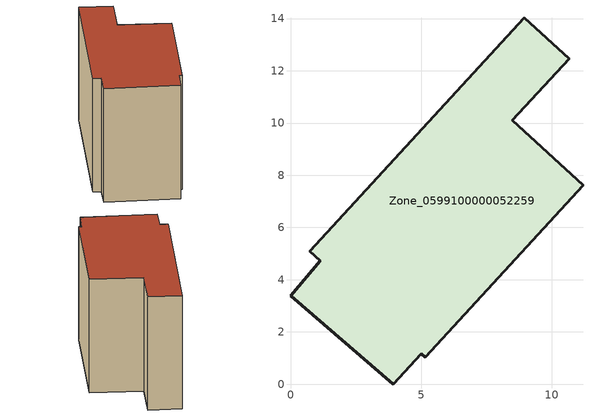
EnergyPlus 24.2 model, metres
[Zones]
Zone_0599100000052259
 floor ground (C_G): 0.74,5.1 8.95,14.03 10.67,12.46 8.49,10.1 11.2,7.62 5.16,1.03 5.01,1.18 3.93,0 0,3.39 1.15,4.72 z0
 wall outside (C_F): 8.49,10.1 10.67,12.46 8.95,14.03 0.74,5.1 1.15,4.72 0,3.39 3.93,0 5.01,1.18 5.16,1.03 11.2,7.62 8.49,10.1 z0:8.26
 roof outside (C_R): 3.93,0 5.01,1.18 5.16,1.03 11.2,7.62 8.49,10.1 10.67,12.46 8.95,14.03 0.74,5.1 1.15,4.72 0,3.39 z8.26
[BUILDING]
Pand.0599100000052259: North Axis=0; Terrain=City; Loads Convergence Tolerance Value=0.04; Temperature Convergence Tolerance Value=0.4; Solar Distribution=FullExterior; Maximum Number of Warmup Days=25; Minimum Number of Warmup Days=1
[Site:Location]
Rotterdam.The.Hague.AP_ZH_NLD Design_Conditions: Latitude=51.96; Longitude=4.45; Time Zone=1; Elevation=-4.5
[SITE:GROUNDTEMPERATURE:BUILDINGSURFACE]
18, 18, 18, 18, 18, 18, 18, 18, 18, 18, 18, 18
[MATERIAL] Thermal Absorptance=0.9; Solar Absorptance=0.7; Visible Absorptance=0.7
Name | Roughness | Thickness | Conductivity | Density | Specific Heat
G.TI.1975-1991 | MediumSmooth | 0.15 | 0.288461 | 540 | 1210
F.TI.1975-1991 | Rough | 0.3 | 0.230769 | 1920 | 840
R.TI.1975-1991 | MediumRough | 0.2 | 0.153846 | 1500 | 1000
[CONSTRUCTION]
C_G: G.TI.1975-1991
C_F: F.TI.1975-1991
C_R: R.TI.1975-1991
[ZONE]
Zone_0599100000052259: Type=1; Multiplier=1; Ceiling Height=Autocalculate; Volume=Autocalculate; Floor Area=autocalculate; Part of Total Floor Area=Yes
[ZONEINFILTRATION:DESIGNFLOWRATE]
Infil_Zone_0599100000052259: Zone or ZoneList or Space or SpaceList=Zone_0599100000052259; Schedule=AlwaysOn; Design Flow Rate Calculation Method=Flow/Area; Flow Rate per Floor Area=0.003; Constant Term Coefficient=1; Temperature Term Coefficient=0; Velocity Term Coefficient=0; Velocity Squared Term Coefficient=0
[HVACTEMPLATE:ZONE:IDEALLOADSAIRSYSTEM]
Zone_0599100000052259: Maximum Heating Supply Air Temperature=50; Minimum Cooling Supply Air Temperature=13; Maximum Heating Supply Air Humidity Ratio=0.0156; Minimum Cooling Supply Air Humidity Ratio=0.0077; Heating Limit=NoLimit; Cooling Limit=NoLimit; Dehumidification Control Type=ConstantSensibleHeatRatio; Cooling Sensible Heat Ratio=0.7; Dehumidification Setpoint=60; Humidification Control Type=None; Humidification Setpoint=30; Outdoor Air Method=None; Outdoor Air Flow Rate per Person=0.00944; Outdoor Air Flow Rate per Zone Floor Area=0; Outdoor Air Flow Rate per Zone=0; Demand Controlled Ventilation Type=None; Outdoor Air Economizer Type=NoEconomizer; Heat Recovery Type=None; Sensible Heat Recovery Effectiveness=0.7; Latent Heat Recovery Effectiveness=0.65
[ZONECONTROL:THERMOSTAT]
ThermostatControl_Zone_0599100000052259: Zone or ZoneList=Zone_0599100000052259; Control Type Schedule=DualSetpointControlType; Control 1=Thermostat_Zone_0599100000052259; Temperature Difference Between Cutout And Setpoint=0
[THERMOSTATSETPOINT:DUALSETPOINT]
Thermostat_Zone_0599100000052259: Heating Setpoint Temperature Schedule=HeatingSetpoint_Zone_0599100000052259; Cooling Setpoint Temperature Schedule=CoolingSetpoint_Zone_0599100000052259
[SCHEDULE:COMPACT]
HeatingSetpoint_Zone_0599100000052259: Through: 12/31, For: AllDays, Until: 24:00, 21
CoolingSetpoint_Zone_0599100000052259: Through: 12/31, For: AllDays, Until: 24:00, 24
DualSetpointControlType: Through: 12/31, For: AllDays, Until: 24:00, 4
AlwaysOn: Through: 12/31, For: AllDays, Until: 24:00, 1
